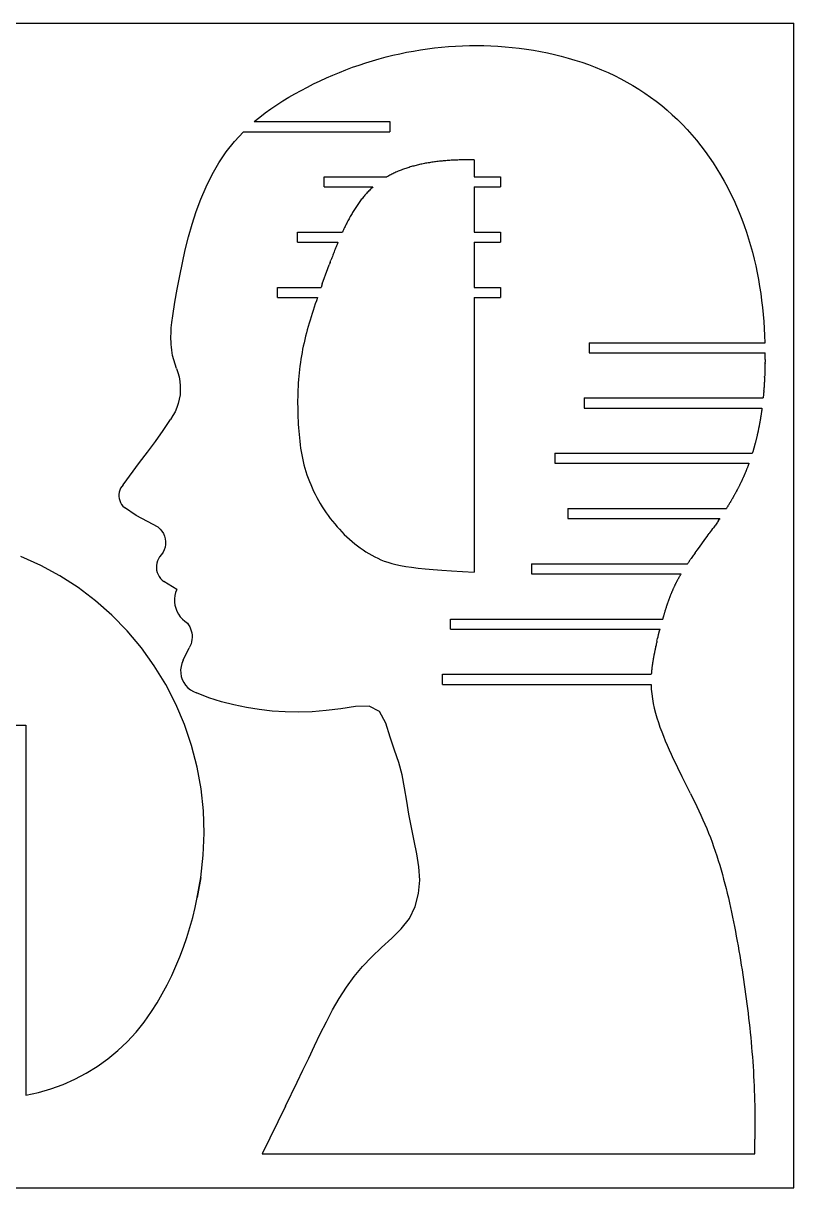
# Model space of a CAD drawing. Extents: x -1557 to 1557, y -795 to 795.
# Drawn here: x 1250.8 to 1557.2, y 331.3 to 794.8 of the extents above; entities that cross this region are included whole.
import ezdxf

# ---------------------------------------------------------------- set-up
doc = ezdxf.new("R2010")
doc.units = 0
doc.header["$MEASUREMENT"] = 0
doc.layers.get('0').update_dxf_attribs({"linetype": 'CONTINUOUS'})

msp = doc.modelspace()

# ---------------------------------------------------------------- linework, layer by layer
for p, q in [((947.23, 794.77), (1557.23, 794.77)), ((1557.23, 331.27), (1557.23, 794.77)), ((1403.26, 783.21), (1406, 783.72)), ((1406, 783.72), (1408.76, 784.18)), ((1408.76, 784.18), (1411.53, 784.59)), ((1411.53, 784.59), (1414.3, 784.94)), ((1414.3, 784.94), (1417.09, 785.24)), ((1417.09, 785.24), (1419.88, 785.48)), ((1419.88, 785.48), (1422.68, 785.67)), ((1422.68, 785.67), (1425.49, 785.81)), ((1425.49, 785.81), (1428.3, 785.89)), ((1428.3, 785.89), (1431.12, 785.91)), ((1431.12, 785.91), (1433.94, 785.88)), ((1433.94, 785.88), (1436.77, 785.79)), ((1436.77, 785.79), (1439.6, 785.65)), ((1439.6, 785.65), (1442.43, 785.44)), ((1442.43, 785.44), (1445.26, 785.18)), ((1445.26, 785.18), (1448.08, 784.86)), ((1448.08, 784.86), (1450.9, 784.48)), ((1450.9, 784.48), (1453.7, 784.04)), ((1453.7, 784.04), (1456.5, 783.55)), ((1456.5, 783.55), (1459.28, 782.99)), ((1384.39, 778.16), (1387.04, 779.04)), ((1387.04, 779.04), (1389.71, 779.86)), ((1389.71, 779.86), (1392.39, 780.63)), ((1392.39, 780.63), (1395.09, 781.35)), ((1395.09, 781.35), (1397.8, 782.02)), ((1397.8, 782.02), (1400.52, 782.64)), ((1400.52, 782.64), (1403.26, 783.21)), ((1459.28, 782.99), (1462.05, 782.37)), ((1462.05, 782.37), (1464.8, 781.69)), ((1464.8, 781.69), (1467.53, 780.94)), ((1467.53, 780.94), (1470.24, 780.14)), ((1470.24, 780.14), (1472.93, 779.27)), ((1472.93, 779.27), (1475.59, 778.34)), ((1371.36, 773.05), (1373.93, 774.17)), ((1373.93, 774.17), (1376.52, 775.24)), ((1376.52, 775.24), (1379.13, 776.26)), ((1379.13, 776.26), (1381.75, 777.24)), ((1381.75, 777.24), (1384.39, 778.16)), ((1475.59, 778.34), (1478.22, 777.34)), ((1478.22, 777.34), (1480.82, 776.28)), ((1480.82, 776.28), (1483.39, 775.16)), ((1483.39, 775.16), (1485.92, 773.97)), ((1363.77, 769.39), (1366.28, 770.66)), ((1366.28, 770.66), (1368.81, 771.88)), ((1368.81, 771.88), (1371.36, 773.05)), ((1485.92, 773.97), (1488.42, 772.71)), ((1488.42, 772.71), (1490.88, 771.39)), ((1490.88, 771.39), (1493.3, 770)), ((1493.3, 770), (1495.68, 768.54)), ((1353.97, 763.84), (1356.37, 765.31)), ((1356.37, 765.31), (1358.81, 766.72)), ((1358.81, 766.72), (1361.28, 768.08)), ((1361.28, 768.08), (1363.77, 769.39)), ((1495.68, 768.54), (1498.01, 767.01)), ((1498.01, 767.01), (1500.3, 765.42)), ((1500.3, 765.42), (1502.54, 763.76)), ((1347.03, 759.09), (1349.3, 760.73)), ((1349.3, 760.73), (1351.61, 762.32)), ((1351.61, 762.32), (1353.97, 763.84)), ((1502.54, 763.76), (1504.72, 762.03)), ((1504.72, 762.03), (1506.85, 760.23)), ((1506.85, 760.23), (1508.94, 758.37)), ((1342.68, 755.62), (1344.83, 757.39)), ((1342.68, 755.62), (1396.59, 755.62)), ((1344.83, 757.39), (1347.03, 759.09)), ((1396.59, 755.62), (1396.59, 751.62)), ((1508.94, 758.37), (1510.96, 756.45)), ((1510.96, 756.45), (1512.94, 754.47)), ((1334.76, 747.74), (1338.35, 751.62)), ((1338.35, 751.62), (1396.59, 751.62)), ((1512.94, 754.47), (1514.86, 752.43)), ((1514.86, 752.43), (1516.72, 750.34)), ((1331.49, 743.58), (1334.76, 747.74)), ((1516.72, 750.34), (1518.53, 748.2)), ((1518.53, 748.2), (1520.28, 746.01)), ((1328.55, 739.16), (1331.49, 743.58)), ((1520.28, 746.01), (1521.98, 743.77)), ((1521.98, 743.77), (1523.61, 741.49)), ((1325.91, 734.53), (1328.55, 739.16)), ((1402.89, 737), (1402.45, 736.85)), ((1403.33, 737.15), (1402.89, 737)), ((1403.78, 737.29), (1403.33, 737.15)), ((1404.24, 737.43), (1403.78, 737.29)), ((1404.69, 737.57), (1404.24, 737.43)), ((1405.15, 737.71), (1404.69, 737.57)), ((1405.61, 737.83), (1405.15, 737.71)), ((1406.07, 737.96), (1405.61, 737.83)), ((1406.53, 738.08), (1406.07, 737.96)), ((1407, 738.2), (1406.53, 738.08)), ((1407.47, 738.32), (1407, 738.2)), ((1407.94, 738.43), (1407.47, 738.32)), ((1408.42, 738.54), (1407.94, 738.43)), ((1408.89, 738.64), (1408.42, 738.54)), ((1409.37, 738.74), (1408.89, 738.64)), ((1409.86, 738.84), (1409.37, 738.74)), ((1410.34, 738.94), (1409.86, 738.84)), ((1410.83, 739.03), (1410.34, 738.94)), ((1411.31, 739.12), (1410.83, 739.03)), ((1411.81, 739.2), (1411.31, 739.12)), ((1412.3, 739.28), (1411.81, 739.2)), ((1412.79, 739.36), (1412.3, 739.28)), ((1413.29, 739.44), (1412.79, 739.36)), ((1413.79, 739.51), (1413.29, 739.44)), ((1414.29, 739.58), (1413.79, 739.51)), ((1414.8, 739.64), (1414.29, 739.58)), ((1415.3, 739.71), (1414.8, 739.64)), ((1415.81, 739.77), (1415.3, 739.71)), ((1416.32, 739.83), (1415.81, 739.77)), ((1416.83, 739.88), (1416.32, 739.83)), ((1417.34, 739.93), (1416.83, 739.88)), ((1417.86, 739.98), (1417.34, 739.93)), ((1418.37, 740.03), (1417.86, 739.98)), ((1418.89, 740.07), (1418.37, 740.03)), ((1419.41, 740.11), (1418.89, 740.07)), ((1419.93, 740.15), (1419.41, 740.11)), ((1420.46, 740.18), (1419.93, 740.15)), ((1420.98, 740.22), (1420.46, 740.18)), ((1421.51, 740.25), (1420.98, 740.22)), ((1422.04, 740.28), (1421.51, 740.25)), ((1422.57, 740.3), (1422.04, 740.28)), ((1423.1, 740.32), (1422.57, 740.3)), ((1423.63, 740.34), (1423.1, 740.32)), ((1424.16, 740.36), (1423.63, 740.34)), ((1424.7, 740.38), (1424.16, 740.36)), ((1425.24, 740.39), (1424.7, 740.38)), ((1425.77, 740.4), (1425.24, 740.39)), ((1426.31, 740.41), (1425.77, 740.4)), ((1426.85, 740.42), (1426.31, 740.41)), ((1427.4, 740.42), (1426.85, 740.42)), ((1427.94, 740.43), (1427.4, 740.42)), ((1428.48, 740.43), (1427.94, 740.43)), ((1429.03, 740.43), (1428.48, 740.43)), ((1429.57, 740.42), (1429.03, 740.43)), ((1430.12, 740.42), (1429.57, 740.42)), ((1430.12, 740.42), (1430.12, 733.62)), ((1523.61, 741.49), (1525.19, 739.17)), ((1525.19, 739.17), (1526.7, 736.81)), ((1323.55, 729.73), (1325.91, 734.53)), ((1370.45, 733.62), (1395.37, 733.62)), ((1370.45, 729.62), (1370.45, 733.62)), ((1395.76, 733.84), (1395.37, 733.62)), ((1396.16, 734.06), (1395.76, 733.84)), ((1396.55, 734.28), (1396.16, 734.06)), ((1396.95, 734.49), (1396.55, 734.28)), ((1397.36, 734.69), (1396.95, 734.49)), ((1397.76, 734.9), (1397.36, 734.69)), ((1398.17, 735.1), (1397.76, 734.9)), ((1398.59, 735.29), (1398.17, 735.1)), ((1399, 735.48), (1398.59, 735.29)), ((1399.42, 735.66), (1399, 735.48)), ((1399.85, 735.85), (1399.42, 735.66)), ((1400.27, 736.02), (1399.85, 735.85)), ((1400.7, 736.2), (1400.27, 736.02)), ((1401.13, 736.36), (1400.7, 736.2)), ((1401.57, 736.53), (1401.13, 736.36)), ((1402.01, 736.69), (1401.57, 736.53)), ((1402.45, 736.85), (1402.01, 736.69)), ((1430.12, 733.62), (1440.62, 733.62)), ((1440.62, 733.62), (1440.62, 729.62)), ((1526.7, 736.81), (1528.16, 734.42)), ((1528.16, 734.42), (1529.56, 731.99)), ((1321.46, 724.81), (1323.55, 729.73)), ((1370.45, 729.62), (1389.88, 729.62)), ((1387.93, 727.72), (1387.62, 727.38)), ((1388.25, 728.04), (1387.93, 727.72)), ((1388.57, 728.37), (1388.25, 728.04)), ((1388.89, 728.69), (1388.57, 728.37)), ((1389.21, 729), (1388.89, 728.69)), ((1389.54, 729.31), (1389.21, 729)), ((1389.88, 729.62), (1389.54, 729.31)), ((1430.12, 729.62), (1440.62, 729.62)), ((1430.12, 729.62), (1430.12, 711.62)), ((1529.56, 731.99), (1530.89, 729.53)), ((1530.89, 729.53), (1532.16, 727.04)), ((1319.61, 719.82), (1321.46, 724.81)), ((1384.13, 723.06), (1383.86, 722.68)), ((1384.4, 723.45), (1384.13, 723.06)), ((1384.68, 723.82), (1384.4, 723.45)), ((1384.96, 724.2), (1384.68, 723.82)), ((1385.24, 724.57), (1384.96, 724.2)), ((1385.53, 724.93), (1385.24, 724.57)), ((1385.82, 725.3), (1385.53, 724.93)), ((1386.11, 725.65), (1385.82, 725.3)), ((1386.4, 726.01), (1386.11, 725.65)), ((1386.7, 726.36), (1386.4, 726.01)), ((1387.01, 726.7), (1386.7, 726.36)), ((1387.31, 727.05), (1387.01, 726.7)), ((1387.62, 727.38), (1387.31, 727.05)), ((1532.16, 727.04), (1533.37, 724.53)), ((1533.37, 724.53), (1534.51, 721.99)), ((1317.97, 714.79), (1319.61, 719.82)), ((1381.3, 718.64), (1381.06, 718.22)), ((1381.55, 719.06), (1381.3, 718.64)), ((1381.79, 719.48), (1381.55, 719.06)), ((1382.04, 719.89), (1381.79, 719.48)), ((1382.29, 720.3), (1382.04, 719.89)), ((1382.55, 720.7), (1382.29, 720.3)), ((1382.8, 721.1), (1382.55, 720.7)), ((1383.06, 721.5), (1382.8, 721.1)), ((1383.33, 721.9), (1383.06, 721.5)), ((1383.59, 722.29), (1383.33, 721.9)), ((1383.86, 722.68), (1383.59, 722.29)), ((1534.51, 721.99), (1535.59, 719.43)), ((1535.59, 719.43), (1536.61, 716.84)), ((1316.53, 709.72), (1317.97, 714.79)), ((1378.77, 713.87), (1378.56, 713.43)), ((1378.99, 714.32), (1378.77, 713.87)), ((1379.21, 714.76), (1378.99, 714.32)), ((1379.44, 715.2), (1379.21, 714.76)), ((1379.66, 715.64), (1379.44, 715.2)), ((1379.89, 716.08), (1379.66, 715.64)), ((1380.12, 716.51), (1379.89, 716.08)), ((1380.35, 716.94), (1380.12, 716.51)), ((1380.59, 717.37), (1380.35, 716.94)), ((1380.82, 717.8), (1380.59, 717.37)), ((1381.06, 718.22), (1380.82, 717.8)), ((1536.61, 716.84), (1537.57, 714.24)), ((1537.57, 714.24), (1538.47, 711.61)), ((1315.24, 704.6), (1316.53, 709.72)), ((1359.83, 711.62), (1377.7, 711.62)), ((1359.83, 707.62), (1359.83, 711.62)), ((1377.91, 712.07), (1377.7, 711.62)), ((1378.13, 712.52), (1377.91, 712.07)), ((1378.34, 712.98), (1378.13, 712.52)), ((1378.56, 713.43), (1378.34, 712.98)), ((1430.12, 711.62), (1440.62, 711.62)), ((1440.62, 711.62), (1440.62, 707.62)), ((1538.47, 711.61), (1539.32, 708.97)), ((1314.09, 699.44), (1315.24, 704.6)), ((1359.83, 707.62), (1375.96, 707.62)), ((1374.82, 704.8), (1374.64, 704.32)), ((1375.01, 705.27), (1374.82, 704.8)), ((1375.2, 705.74), (1375.01, 705.27)), ((1375.39, 706.21), (1375.2, 705.74)), ((1375.58, 706.68), (1375.39, 706.21)), ((1375.77, 707.15), (1375.58, 706.68)), ((1375.96, 707.62), (1375.77, 707.15)), ((1430.12, 707.62), (1440.62, 707.62)), ((1430.12, 707.62), (1430.12, 689.62)), ((1539.32, 708.97), (1540.1, 706.3)), ((1540.1, 706.3), (1540.83, 703.62)), ((1372.83, 699.57), (1373.18, 700.52)), ((1373.36, 701), (1373.18, 700.52)), ((1373.54, 701.47), (1373.36, 701)), ((1373.72, 701.95), (1373.54, 701.47)), ((1373.9, 702.43), (1373.72, 701.95)), ((1374.09, 702.9), (1373.9, 702.43)), ((1374.27, 703.38), (1374.09, 702.9)), ((1374.45, 703.85), (1374.27, 703.38)), ((1374.64, 704.32), (1374.45, 703.85)), ((1540.83, 703.62), (1541.51, 700.92)), ((1541.51, 700.92), (1542.13, 698.21)), ((1313.03, 694.24), (1314.09, 699.44)), ((1369.72, 691.02), (1371.95, 697.18)), ((1371.95, 697.18), (1372.48, 698.61)), ((1372.83, 699.57), (1372.48, 698.61)), ((1542.13, 698.21), (1542.7, 695.48)), ((1542.7, 695.48), (1543.22, 692.74)), ((1312.05, 688.99), (1313.03, 694.24)), ((1369.72, 691.02), (1369.22, 689.62)), ((1543.22, 692.74), (1543.69, 689.99)), ((1311.11, 683.7), (1312.05, 688.99)), ((1351.95, 689.62), (1369.22, 689.62)), ((1351.95, 685.62), (1351.95, 689.62)), ((1430.12, 689.62), (1440.62, 689.62)), ((1440.62, 689.62), (1440.62, 685.62)), ((1543.69, 689.99), (1544.11, 687.22)), ((1544.11, 687.22), (1544.48, 684.45)), ((1310.21, 678.38), (1311.11, 683.7)), ((1351.95, 685.62), (1367.8, 685.62)), ((1366.48, 681.78), (1366.06, 680.5)), ((1366.91, 683.05), (1366.48, 681.78)), ((1367.35, 684.33), (1366.91, 683.05)), ((1367.8, 685.62), (1367.35, 684.33)), ((1430.12, 685.62), (1440.62, 685.62)), ((1430.12, 685.62), (1430.12, 576.33)), ((1544.48, 684.45), (1544.8, 681.66)), ((1544.8, 681.66), (1545.08, 678.86)), ((1309.88, 675.71), (1310.21, 678.38)), ((1365.25, 677.94), (1364.85, 676.66)), ((1365.65, 679.22), (1365.25, 677.94)), ((1366.06, 680.5), (1365.65, 679.22)), ((1545.08, 678.86), (1545.31, 676.06)), ((1309.54, 671.3), (1309.59, 672.41)), ((1309.59, 672.41), (1309.66, 673.51)), ((1309.66, 673.51), (1309.75, 674.61)), ((1309.75, 674.61), (1309.88, 675.71)), ((1363.74, 672.81), (1363.4, 671.52)), ((1364.1, 674.09), (1363.74, 672.81)), ((1364.47, 675.38), (1364.1, 674.09)), ((1364.85, 676.66), (1364.47, 675.38)), ((1545.31, 676.06), (1545.5, 673.25)), ((1545.5, 673.25), (1545.64, 670.44)), ((1309.52, 670.2), (1309.54, 671.3)), ((1309.53, 669.1), (1309.52, 670.2)), ((1309.56, 667.99), (1309.53, 669.1)), ((1309.62, 666.89), (1309.56, 667.99)), ((1362.45, 667.62), (1362.17, 666.31)), ((1362.75, 668.92), (1362.45, 667.62)), ((1363.07, 670.22), (1362.75, 668.92)), ((1363.4, 671.52), (1363.07, 670.22)), ((1475.82, 667.62), (1545.75, 667.62)), ((1475.82, 667.62), (1475.82, 663.62)), ((1545.64, 670.44), (1545.75, 667.62)), ((1545.75, 667.62), (1545.82, 667.62)), ((1309.71, 665.79), (1309.62, 666.89)), ((1309.82, 664.69), (1309.71, 665.79)), ((1309.95, 663.6), (1309.82, 664.69)), ((1310.12, 662.5), (1309.95, 663.6)), ((1361.65, 663.68), (1361.42, 662.36)), ((1361.9, 665), (1361.65, 663.68)), ((1362.17, 666.31), (1361.9, 665)), ((1475.82, 663.62), (1545.82, 663.62)), ((1545.83, 663.07), (1545.82, 663.62)), ((1545.83, 662.53), (1545.83, 663.07)), ((1311.69, 657.37), (1310.12, 662.5)), ((1360.83, 658.35), (1360.67, 657)), ((1361.01, 659.69), (1360.83, 658.35)), ((1361.21, 661.03), (1361.01, 659.69)), ((1361.42, 662.36), (1361.21, 661.03)), ((1545.8, 658.38), (1545.79, 658.02)), ((1545.81, 658.74), (1545.8, 658.38)), ((1545.82, 659.46), (1545.81, 659.1)), ((1545.81, 659.1), (1545.81, 658.74)), ((1545.83, 660.55), (1545.82, 660.19)), ((1545.82, 660.19), (1545.82, 659.82)), ((1545.82, 659.46), (1545.82, 659.82)), ((1545.83, 661.99), (1545.83, 662.53)), ((1545.83, 661.45), (1545.83, 661.99)), ((1545.83, 660.91), (1545.83, 661.45)), ((1545.83, 660.91), (1545.83, 660.55)), ((1311.69, 657.37), (1312.29, 655.7)), ((1312.29, 655.7), (1312.75, 653.99)), ((1312.75, 653.99), (1313.06, 652.24)), ((1360.39, 654.3), (1360.28, 652.94)), ((1360.52, 655.65), (1360.39, 654.3)), ((1360.67, 657), (1360.52, 655.65)), ((1545.66, 653.87), (1545.65, 653.51)), ((1545.66, 653.87), (1545.68, 654.23)), ((1545.69, 654.41), (1545.68, 654.23)), ((1545.7, 654.77), (1545.69, 654.41)), ((1545.71, 655.13), (1545.7, 654.77)), ((1545.73, 655.49), (1545.71, 655.13)), ((1545.74, 655.85), (1545.73, 655.49)), ((1545.75, 656.22), (1545.74, 655.85)), ((1545.76, 656.58), (1545.75, 656.22)), ((1545.77, 656.94), (1545.76, 656.58)), ((1545.78, 657.3), (1545.77, 656.94)), ((1545.79, 657.66), (1545.78, 657.3)), ((1545.79, 658.02), (1545.79, 657.66)), ((1313.06, 652.24), (1313.23, 650.48)), ((1313.23, 650.48), (1313.25, 648.71)), ((1360.1, 650.21), (1360.03, 648.85)), ((1360.18, 651.58), (1360.1, 650.21)), ((1360.28, 652.94), (1360.18, 651.58)), ((1545.39, 649.2), (1545.36, 648.84)), ((1545.41, 649.56), (1545.39, 649.2)), ((1545.44, 649.91), (1545.41, 649.56)), ((1545.46, 650.27), (1545.44, 649.91)), ((1545.49, 650.63), (1545.46, 650.27)), ((1545.51, 650.99), (1545.49, 650.63)), ((1545.53, 651.35), (1545.51, 650.99)), ((1545.55, 651.71), (1545.53, 651.35)), ((1545.57, 652.07), (1545.55, 651.71)), ((1545.59, 652.43), (1545.57, 652.07)), ((1545.61, 652.79), (1545.59, 652.43)), ((1545.63, 653.15), (1545.61, 652.79)), ((1545.65, 653.51), (1545.63, 653.15)), ((1312.84, 645.19), (1312.41, 643.47)), ((1313.12, 646.94), (1312.84, 645.19)), ((1313.25, 648.71), (1313.12, 646.94)), ((1359.94, 646.11), (1359.92, 644.74)), ((1359.92, 644.74), (1359.92, 643.37)), ((1359.98, 647.48), (1359.94, 646.11)), ((1360.03, 648.85), (1359.98, 647.48)), ((1473.89, 645.62), (1545.08, 645.62)), ((1473.89, 645.62), (1473.89, 641.62)), ((1545.1, 645.79), (1545.08, 645.62)), ((1545.13, 646.15), (1545.1, 645.79)), ((1545.16, 646.51), (1545.13, 646.15)), ((1545.2, 646.87), (1545.16, 646.51)), ((1545.23, 647.22), (1545.2, 646.87)), ((1545.26, 647.58), (1545.23, 647.22)), ((1545.29, 647.94), (1545.26, 647.58)), ((1545.32, 648.3), (1545.29, 647.94)), ((1545.32, 648.3), (1545.35, 648.66)), ((1545.36, 648.84), (1545.35, 648.66)), ((1311.14, 640.16), (1310.3, 638.6)), ((1311.84, 641.79), (1311.14, 640.16)), ((1312.41, 643.47), (1311.84, 641.79)), ((1359.92, 643.37), (1359.93, 642)), ((1359.93, 642), (1359.95, 640.63)), ((1359.95, 640.63), (1359.98, 639.26)), ((1473.89, 641.62), (1544.62, 641.62)), ((1544.37, 639.78), (1544.34, 639.59)), ((1544.39, 639.96), (1544.37, 639.78)), ((1544.42, 640.14), (1544.39, 639.96)), ((1544.45, 640.33), (1544.42, 640.14)), ((1544.47, 640.51), (1544.45, 640.33)), ((1544.5, 640.69), (1544.47, 640.51)), ((1544.52, 640.88), (1544.5, 640.69)), ((1544.55, 641.06), (1544.52, 640.88)), ((1544.57, 641.25), (1544.55, 641.06)), ((1544.6, 641.43), (1544.57, 641.25)), ((1544.62, 641.62), (1544.6, 641.43)), ((1306.47, 632.66), (1309.33, 637.12)), ((1310.3, 638.6), (1309.33, 637.12)), ((1359.98, 639.26), (1360.03, 637.9)), ((1360.03, 637.9), (1360.1, 636.53)), ((1360.1, 636.53), (1360.18, 635.16)), ((1360.18, 635.16), (1360.27, 633.8)), ((1543.58, 635.03), (1543.55, 634.85)), ((1543.62, 635.21), (1543.58, 635.03)), ((1543.65, 635.39), (1543.62, 635.21)), ((1543.68, 635.57), (1543.65, 635.39)), ((1543.72, 635.75), (1543.68, 635.57)), ((1543.75, 635.94), (1543.72, 635.75)), ((1543.78, 636.12), (1543.75, 635.94)), ((1543.81, 636.3), (1543.78, 636.12)), ((1543.84, 636.48), (1543.81, 636.3)), ((1543.88, 636.67), (1543.84, 636.48)), ((1543.91, 636.85), (1543.88, 636.67)), ((1543.94, 637.03), (1543.91, 636.85)), ((1543.97, 637.21), (1543.94, 637.03)), ((1544, 637.39), (1543.97, 637.21)), ((1544.03, 637.58), (1544, 637.39)), ((1544.06, 637.76), (1544.03, 637.58)), ((1544.09, 637.94), (1544.06, 637.76)), ((1544.12, 638.13), (1544.09, 637.94)), ((1544.15, 638.31), (1544.12, 638.13)), ((1544.17, 638.49), (1544.15, 638.31)), ((1544.2, 638.68), (1544.17, 638.49)), ((1544.23, 638.86), (1544.2, 638.68)), ((1544.26, 639.04), (1544.23, 638.86)), ((1544.29, 639.23), (1544.26, 639.04)), ((1544.31, 639.41), (1544.29, 639.23)), ((1544.34, 639.59), (1544.31, 639.41)), ((1303.34, 628.32), (1306.47, 632.66)), ((1360.27, 633.8), (1360.37, 632.44)), ((1360.37, 632.44), (1360.49, 631.08)), ((1360.49, 631.08), (1360.62, 629.73)), ((1542.64, 630.52), (1542.6, 630.34)), ((1542.68, 630.7), (1542.64, 630.52)), ((1542.72, 630.88), (1542.68, 630.7)), ((1542.76, 631.06), (1542.72, 630.88)), ((1542.8, 631.24), (1542.76, 631.06)), ((1542.84, 631.41), (1542.8, 631.24)), ((1542.88, 631.59), (1542.84, 631.41)), ((1542.92, 631.77), (1542.88, 631.59)), ((1542.96, 631.95), (1542.92, 631.77)), ((1543, 632.13), (1542.96, 631.95)), ((1543.04, 632.31), (1543, 632.13)), ((1543.08, 632.49), (1543.04, 632.31)), ((1543.12, 632.68), (1543.08, 632.49)), ((1543.15, 632.86), (1543.12, 632.68)), ((1543.19, 633.04), (1543.15, 632.86)), ((1543.23, 633.22), (1543.19, 633.04)), ((1543.26, 633.4), (1543.23, 633.22)), ((1543.3, 633.58), (1543.26, 633.4)), ((1543.34, 633.76), (1543.3, 633.58)), ((1543.37, 633.94), (1543.34, 633.76)), ((1543.41, 634.12), (1543.37, 633.94)), ((1543.44, 634.3), (1543.41, 634.12)), ((1543.48, 634.48), (1543.44, 634.3)), ((1543.51, 634.66), (1543.48, 634.48)), ((1543.55, 634.85), (1543.51, 634.66)), ((1300.14, 624.09), (1303.34, 628.32)), ((1360.62, 629.73), (1360.76, 628.38)), ((1360.76, 628.38), (1360.92, 627.03)), ((1360.92, 627.03), (1361.11, 625.69)), ((1541.46, 625.9), (1541.41, 625.72)), ((1541.51, 626.07), (1541.46, 625.9)), ((1541.55, 626.25), (1541.51, 626.07)), ((1541.6, 626.43), (1541.55, 626.25)), ((1541.65, 626.6), (1541.6, 626.43)), ((1541.7, 626.78), (1541.65, 626.6)), ((1541.75, 626.96), (1541.7, 626.78)), ((1541.8, 627.13), (1541.75, 626.96)), ((1541.84, 627.31), (1541.8, 627.13)), ((1541.89, 627.49), (1541.84, 627.31)), ((1541.94, 627.66), (1541.89, 627.49)), ((1541.98, 627.84), (1541.94, 627.66)), ((1542.03, 628.02), (1541.98, 627.84)), ((1542.08, 628.2), (1542.03, 628.02)), ((1542.12, 628.38), (1542.08, 628.2)), ((1542.17, 628.55), (1542.12, 628.38)), ((1542.21, 628.73), (1542.17, 628.55)), ((1542.26, 628.91), (1542.21, 628.73)), ((1542.3, 629.09), (1542.26, 628.91)), ((1542.34, 629.27), (1542.3, 629.09)), ((1542.39, 629.44), (1542.34, 629.27)), ((1542.43, 629.62), (1542.39, 629.44)), ((1542.47, 629.8), (1542.43, 629.62)), ((1542.52, 629.98), (1542.47, 629.8)), ((1542.56, 630.16), (1542.52, 629.98)), ((1542.6, 630.34), (1542.56, 630.16)), ((1297.07, 619.99), (1300.14, 624.09)), ((1361.11, 625.69), (1361.32, 624.35)), ((1361.32, 624.35), (1361.55, 623.01)), ((1361.55, 623.01), (1361.81, 621.67)), ((1361.81, 621.67), (1362.1, 620.34)), ((1462.19, 623.62), (1540.78, 623.62)), ((1462.19, 623.62), (1462.19, 619.62)), ((1540.83, 623.79), (1540.78, 623.62)), ((1540.89, 623.96), (1540.83, 623.79)), ((1540.94, 624.14), (1540.89, 623.96)), ((1540.99, 624.31), (1540.94, 624.14)), ((1541.05, 624.49), (1540.99, 624.31)), ((1541.1, 624.67), (1541.05, 624.49)), ((1541.15, 624.84), (1541.1, 624.67)), ((1541.2, 625.02), (1541.15, 624.84)), ((1541.25, 625.19), (1541.2, 625.02)), ((1541.3, 625.37), (1541.25, 625.19)), ((1541.36, 625.54), (1541.3, 625.37)), ((1541.41, 625.72), (1541.36, 625.54)), ((1290.45, 611.07), (1297.07, 619.99)), ((1362.1, 620.34), (1362.43, 619.01)), ((1362.43, 619.01), (1362.79, 617.68)), ((1362.79, 617.68), (1363.19, 616.36)), ((1462.19, 619.62), (1539.44, 619.62)), ((1538.28, 616.61), (1538.21, 616.43)), ((1538.36, 616.8), (1538.28, 616.61)), ((1538.43, 616.99), (1538.36, 616.8)), ((1538.51, 617.17), (1538.43, 616.99)), ((1538.58, 617.36), (1538.51, 617.17)), ((1538.65, 617.55), (1538.58, 617.36)), ((1538.73, 617.73), (1538.65, 617.55)), ((1538.8, 617.92), (1538.73, 617.73)), ((1538.87, 618.11), (1538.8, 617.92)), ((1538.94, 618.3), (1538.87, 618.11)), ((1539.02, 618.48), (1538.94, 618.3)), ((1539.09, 618.67), (1539.02, 618.48)), ((1539.16, 618.86), (1539.09, 618.67)), ((1539.23, 619.05), (1539.16, 618.86)), ((1539.3, 619.24), (1539.23, 619.05)), ((1539.37, 619.43), (1539.3, 619.24)), ((1539.44, 619.62), (1539.37, 619.43)), ((1363.19, 616.36), (1363.62, 615.04)), ((1363.62, 615.04), (1364.08, 613.73)), ((1364.08, 613.73), (1364.58, 612.42)), ((1364.58, 612.42), (1365.1, 611.12)), ((1536.16, 611.84), (1536.07, 611.66)), ((1536.25, 612.02), (1536.16, 611.84)), ((1536.33, 612.2), (1536.25, 612.02)), ((1536.42, 612.38), (1536.33, 612.2)), ((1536.51, 612.57), (1536.42, 612.38)), ((1536.59, 612.75), (1536.51, 612.57)), ((1536.68, 612.93), (1536.59, 612.75)), ((1536.76, 613.11), (1536.68, 612.93)), ((1536.84, 613.3), (1536.76, 613.11)), ((1536.93, 613.48), (1536.84, 613.3)), ((1537.01, 613.66), (1536.93, 613.48)), ((1537.09, 613.84), (1537.01, 613.66)), ((1537.18, 614.03), (1537.09, 613.84)), ((1537.26, 614.21), (1537.18, 614.03)), ((1537.34, 614.39), (1537.26, 614.21)), ((1537.42, 614.58), (1537.34, 614.39)), ((1537.5, 614.76), (1537.42, 614.58)), ((1537.58, 614.95), (1537.5, 614.76)), ((1537.66, 615.13), (1537.58, 614.95)), ((1537.74, 615.32), (1537.66, 615.13)), ((1537.82, 615.5), (1537.74, 615.32)), ((1537.9, 615.69), (1537.82, 615.5)), ((1537.98, 615.87), (1537.9, 615.69)), ((1538.05, 616.06), (1537.98, 615.87)), ((1538.13, 616.24), (1538.05, 616.06)), ((1538.21, 616.43), (1538.13, 616.24)), ((1288.96, 608.09), (1288.84, 607.26)), ((1288.84, 607.26), (1288.84, 606.42)), ((1289.18, 608.9), (1288.96, 608.09)), ((1289.51, 609.68), (1289.18, 608.9)), ((1289.93, 610.4), (1289.51, 609.68)), ((1290.45, 611.07), (1289.93, 610.4)), ((1365.1, 611.12), (1365.67, 609.83)), ((1365.67, 609.83), (1366.26, 608.55)), ((1366.26, 608.55), (1366.88, 607.29)), ((1366.88, 607.29), (1367.53, 606.03)), ((1533.75, 607.19), (1533.65, 607.01)), ((1533.85, 607.37), (1533.75, 607.19)), ((1533.94, 607.54), (1533.85, 607.37)), ((1534.04, 607.72), (1533.94, 607.54)), ((1534.14, 607.9), (1534.04, 607.72)), ((1534.23, 608.08), (1534.14, 607.9)), ((1534.33, 608.25), (1534.23, 608.08)), ((1534.42, 608.43), (1534.33, 608.25)), ((1534.52, 608.61), (1534.42, 608.43)), ((1534.61, 608.79), (1534.52, 608.61)), ((1534.71, 608.97), (1534.61, 608.79)), ((1534.8, 609.14), (1534.71, 608.97)), ((1534.89, 609.32), (1534.8, 609.14)), ((1534.99, 609.5), (1534.89, 609.32)), ((1535.08, 609.68), (1534.99, 609.5)), ((1535.17, 609.86), (1535.08, 609.68)), ((1535.26, 610.04), (1535.17, 609.86)), ((1535.35, 610.22), (1535.26, 610.04)), ((1535.45, 610.4), (1535.35, 610.22)), ((1535.54, 610.58), (1535.45, 610.4)), ((1535.63, 610.76), (1535.54, 610.58)), ((1535.72, 610.94), (1535.63, 610.76)), ((1535.81, 611.12), (1535.72, 610.94)), ((1535.89, 611.3), (1535.81, 611.12)), ((1535.98, 611.48), (1535.89, 611.3)), ((1536.07, 611.66), (1535.98, 611.48)), ((1288.84, 606.42), (1288.95, 605.58)), ((1288.95, 605.58), (1289.16, 604.77)), ((1289.16, 604.77), (1289.48, 603.99)), ((1289.48, 603.99), (1289.9, 603.26)), ((1289.9, 603.26), (1290.41, 602.6)), ((1290.41, 602.6), (1291.01, 602)), ((1367.53, 606.03), (1368.22, 604.79)), ((1368.22, 604.79), (1368.93, 603.56)), ((1368.93, 603.56), (1369.67, 602.35)), ((1531.09, 602.65), (1530.99, 602.48)), ((1531.2, 602.82), (1531.09, 602.65)), ((1531.31, 603), (1531.2, 602.82)), ((1531.41, 603.17), (1531.31, 603)), ((1531.52, 603.34), (1531.41, 603.17)), ((1531.62, 603.51), (1531.52, 603.34)), ((1531.73, 603.69), (1531.62, 603.51)), ((1531.83, 603.86), (1531.73, 603.69)), ((1531.93, 604.04), (1531.83, 603.86)), ((1532.04, 604.21), (1531.93, 604.04)), ((1532.14, 604.38), (1532.04, 604.21)), ((1532.24, 604.56), (1532.14, 604.38)), ((1532.35, 604.73), (1532.24, 604.56)), ((1532.45, 604.91), (1532.35, 604.73)), ((1532.55, 605.08), (1532.45, 604.91)), ((1532.65, 605.26), (1532.55, 605.08)), ((1532.75, 605.43), (1532.65, 605.26)), ((1532.86, 605.61), (1532.75, 605.43)), ((1532.96, 605.78), (1532.86, 605.61)), ((1533.06, 605.96), (1532.96, 605.78)), ((1533.16, 606.13), (1533.06, 605.96)), ((1533.26, 606.31), (1533.16, 606.13)), ((1533.35, 606.49), (1533.26, 606.31)), ((1533.45, 606.66), (1533.35, 606.49)), ((1533.55, 606.84), (1533.45, 606.66)), ((1533.65, 607.01), (1533.55, 606.84)), ((1295.67, 598.84), (1291.01, 602)), ((1300.2, 596.45), (1295.67, 598.84)), ((1369.67, 602.35), (1370.43, 601.15)), ((1370.43, 601.15), (1371.23, 599.97)), ((1371.23, 599.97), (1372.05, 598.81)), ((1372.05, 598.81), (1372.89, 597.68)), ((1467.41, 601.62), (1530.45, 601.62)), ((1467.41, 601.62), (1467.41, 597.62)), ((1530.56, 601.79), (1530.45, 601.62)), ((1530.67, 601.96), (1530.56, 601.79)), ((1530.77, 602.13), (1530.67, 601.96)), ((1530.88, 602.3), (1530.77, 602.13)), ((1530.99, 602.48), (1530.88, 602.3)), ((1304.41, 594.2), (1300.2, 596.45)), ((1304.41, 594.2), (1305.24, 593.45)), ((1305.24, 593.45), (1305.95, 592.6)), ((1372.89, 597.68), (1373.76, 596.56)), ((1373.76, 596.56), (1374.66, 595.46)), ((1374.66, 595.46), (1375.58, 594.39)), ((1375.58, 594.39), (1376.52, 593.34)), ((1376.52, 593.34), (1377.48, 592.31)), ((1467.41, 597.62), (1527.85, 597.62)), ((1524.69, 593.07), (1525.08, 593.61)), ((1525.34, 593.97), (1525.08, 593.61)), ((1525.59, 594.33), (1525.34, 593.97)), ((1525.85, 594.7), (1525.59, 594.33)), ((1526.1, 595.06), (1525.85, 594.7)), ((1526.35, 595.42), (1526.1, 595.06)), ((1526.6, 595.79), (1526.35, 595.42)), ((1526.86, 596.15), (1526.6, 595.79)), ((1527.11, 596.52), (1526.86, 596.15)), ((1527.35, 596.88), (1527.11, 596.52)), ((1527.35, 596.88), (1527.6, 597.25)), ((1527.85, 597.62), (1527.6, 597.25)), ((1305.95, 592.6), (1306.53, 591.65)), ((1306.53, 591.65), (1306.97, 590.63)), ((1306.97, 590.63), (1307.27, 589.56)), ((1307.27, 589.56), (1307.4, 588.45)), ((1377.48, 592.31), (1378.47, 591.32)), ((1378.47, 591.32), (1379.48, 590.35)), ((1379.48, 590.35), (1380.51, 589.41)), ((1380.51, 589.41), (1381.56, 588.49)), ((1519.32, 585.73), (1522.35, 589.83)), ((1522.35, 589.83), (1522.88, 590.55)), ((1522.88, 590.55), (1523.27, 591.09)), ((1523.27, 591.09), (1523.66, 591.63)), ((1523.92, 591.99), (1523.66, 591.63)), ((1523.92, 591.99), (1524.31, 592.53)), ((1524.31, 592.53), (1524.69, 593.07)), ((1306.37, 584.19), (1305.75, 583.27)), ((1306.85, 585.19), (1306.37, 584.19)), ((1307.19, 586.25), (1306.85, 585.19)), ((1307.38, 587.34), (1307.19, 586.25)), ((1307.4, 588.45), (1307.38, 587.34)), ((1381.56, 588.49), (1382.62, 587.61)), ((1382.62, 587.61), (1383.71, 586.76)), ((1383.71, 586.76), (1384.82, 585.95)), ((1384.82, 585.95), (1385.94, 585.16)), ((1385.94, 585.16), (1387.08, 584.42)), ((1387.08, 584.42), (1388.24, 583.71)), ((1518.02, 583.94), (1518.41, 584.48)), ((1518.41, 584.48), (1518.8, 585.02)), ((1518.8, 585.02), (1519.32, 585.73)), ((1257.72, 579), (1249.83, 582.54)), ((1303.89, 579.9), (1303.75, 578.98)), ((1304.15, 580.79), (1303.89, 579.9)), ((1304.52, 581.65), (1304.15, 580.79)), ((1305, 582.44), (1304.52, 581.65)), ((1305.75, 583.27), (1305, 582.44)), ((1388.24, 583.71), (1389.41, 583.03)), ((1389.41, 583.03), (1390.6, 582.39)), ((1390.6, 582.39), (1391.81, 581.8)), ((1391.81, 581.8), (1393.06, 581.24)), ((1393.06, 581.24), (1394.37, 580.71)), ((1394.37, 580.71), (1395.79, 580.22)), ((1395.79, 580.22), (1397.33, 579.77)), ((1397.33, 579.77), (1399.01, 579.34)), ((1452.98, 579.62), (1514.98, 579.62)), ((1452.98, 579.62), (1452.98, 575.62)), ((1515.1, 579.8), (1514.98, 579.62)), ((1515.22, 579.98), (1515.1, 579.8)), ((1515.35, 580.16), (1515.22, 579.98)), ((1515.47, 580.34), (1515.35, 580.16)), ((1515.59, 580.52), (1515.47, 580.34)), ((1515.72, 580.7), (1515.59, 580.52)), ((1515.84, 580.89), (1515.72, 580.7)), ((1515.97, 581.07), (1515.84, 580.89)), ((1516.09, 581.25), (1515.97, 581.07)), ((1516.22, 581.43), (1516.09, 581.25)), ((1516.35, 581.61), (1516.22, 581.43)), ((1516.47, 581.79), (1516.35, 581.61)), ((1516.73, 582.15), (1516.47, 581.79)), ((1516.98, 582.51), (1516.73, 582.15)), ((1517.24, 582.87), (1516.98, 582.51)), ((1517.5, 583.23), (1517.24, 582.87)), ((1517.76, 583.59), (1517.5, 583.23)), ((1518.02, 583.94), (1517.76, 583.59)), ((1265.33, 574.87), (1257.72, 579)), ((1272.62, 570.16), (1265.33, 574.87)), ((1303.75, 578.98), (1303.73, 578.05)), ((1303.73, 578.05), (1303.83, 577.12)), ((1303.83, 577.12), (1304.05, 576.22)), ((1304.05, 576.22), (1304.38, 575.35)), ((1304.38, 575.35), (1304.83, 574.53)), ((1399.01, 579.34), (1400.88, 578.94)), ((1400.88, 578.94), (1402.95, 578.57)), ((1402.95, 578.57), (1405.25, 578.22)), ((1405.25, 578.22), (1407.81, 577.9)), ((1407.81, 577.9), (1410.66, 577.59)), ((1410.66, 577.59), (1413.82, 577.31)), ((1413.82, 577.31), (1417.31, 577.04)), ((1417.31, 577.04), (1421.18, 576.79)), ((1421.18, 576.79), (1425.44, 576.56)), ((1425.44, 576.56), (1430.12, 576.33)), ((1452.98, 575.62), (1512.43, 575.62)), ((1511.93, 574.78), (1511.84, 574.61)), ((1512.03, 574.95), (1511.93, 574.78)), ((1512.13, 575.11), (1512.03, 574.95)), ((1512.23, 575.28), (1512.13, 575.11)), ((1512.33, 575.45), (1512.23, 575.28)), ((1512.43, 575.62), (1512.33, 575.45)), ((1279.55, 564.9), (1272.62, 570.16)), ((1304.83, 574.53), (1305.38, 573.78)), ((1305.38, 573.78), (1306.01, 573.11)), ((1306.01, 573.11), (1306.74, 572.52)), ((1311.81, 569.39), (1306.74, 572.52)), ((1509.51, 570.14), (1509.43, 569.96)), ((1509.59, 570.31), (1509.51, 570.14)), ((1509.68, 570.49), (1509.59, 570.31)), ((1509.76, 570.66), (1509.68, 570.49)), ((1509.84, 570.84), (1509.76, 570.66)), ((1509.93, 571.01), (1509.84, 570.84)), ((1510.01, 571.19), (1509.93, 571.01)), ((1510.1, 571.36), (1510.01, 571.19)), ((1510.18, 571.53), (1510.1, 571.36)), ((1510.27, 571.71), (1510.18, 571.53)), ((1510.36, 571.88), (1510.27, 571.71)), ((1510.45, 572.05), (1510.36, 571.88)), ((1510.53, 572.23), (1510.45, 572.05)), ((1510.62, 572.4), (1510.53, 572.23)), ((1510.71, 572.57), (1510.62, 572.4)), ((1510.8, 572.74), (1510.71, 572.57)), ((1510.9, 572.91), (1510.8, 572.74)), ((1510.99, 573.08), (1510.9, 572.91)), ((1511.08, 573.25), (1510.99, 573.08)), ((1511.17, 573.42), (1511.08, 573.25)), ((1511.27, 573.59), (1511.17, 573.42)), ((1511.36, 573.76), (1511.27, 573.59)), ((1511.45, 573.93), (1511.36, 573.76)), ((1511.55, 574.1), (1511.45, 573.93)), ((1511.64, 574.27), (1511.55, 574.1)), ((1511.74, 574.44), (1511.64, 574.27)), ((1511.84, 574.61), (1511.74, 574.44)), ((1311.08, 566.95), (1310.94, 565.69)), ((1310.94, 565.69), (1310.95, 564.41)), ((1311.37, 568.19), (1311.08, 566.95)), ((1311.81, 569.39), (1311.37, 568.19)), ((1507.66, 565.65), (1507.59, 565.47)), ((1507.72, 565.83), (1507.66, 565.65)), ((1507.79, 566.02), (1507.72, 565.83)), ((1507.86, 566.2), (1507.79, 566.02)), ((1507.93, 566.38), (1507.86, 566.2)), ((1508, 566.56), (1507.93, 566.38)), ((1508.07, 566.74), (1508, 566.56)), ((1508.14, 566.93), (1508.07, 566.74)), ((1508.21, 567.11), (1508.14, 566.93)), ((1508.28, 567.29), (1508.21, 567.11)), ((1508.36, 567.47), (1508.28, 567.29)), ((1508.43, 567.65), (1508.36, 567.47)), ((1508.5, 567.83), (1508.43, 567.65)), ((1508.58, 568.01), (1508.5, 567.83)), ((1508.65, 568.19), (1508.58, 568.01)), ((1508.73, 568.36), (1508.65, 568.19)), ((1508.8, 568.54), (1508.73, 568.36)), ((1508.88, 568.72), (1508.8, 568.54)), ((1508.96, 568.9), (1508.88, 568.72)), ((1509.03, 569.08), (1508.96, 568.9)), ((1509.11, 569.25), (1509.03, 569.08)), ((1509.19, 569.43), (1509.11, 569.25)), ((1509.27, 569.61), (1509.19, 569.43)), ((1509.35, 569.78), (1509.27, 569.61)), ((1509.43, 569.96), (1509.35, 569.78)), ((1286.07, 559.13), (1279.55, 564.9)), ((1310.95, 564.41), (1311.11, 563.15)), ((1311.11, 563.15), (1311.42, 561.91)), ((1311.42, 561.91), (1311.88, 560.72)), ((1506.1, 561.02), (1506.04, 560.83)), ((1506.16, 561.21), (1506.1, 561.02)), ((1506.22, 561.39), (1506.16, 561.21)), ((1506.28, 561.58), (1506.22, 561.39)), ((1506.33, 561.77), (1506.28, 561.58)), ((1506.39, 561.96), (1506.33, 561.77)), ((1506.45, 562.14), (1506.39, 561.96)), ((1506.51, 562.33), (1506.45, 562.14)), ((1506.57, 562.52), (1506.51, 562.33)), ((1506.63, 562.7), (1506.57, 562.52)), ((1506.69, 562.89), (1506.63, 562.7)), ((1506.75, 563.07), (1506.69, 562.89)), ((1506.82, 563.26), (1506.75, 563.07)), ((1506.88, 563.44), (1506.82, 563.26)), ((1506.94, 563.63), (1506.88, 563.44)), ((1507, 563.81), (1506.94, 563.63)), ((1507.07, 564), (1507, 563.81)), ((1507.13, 564.18), (1507.07, 564)), ((1507.2, 564.37), (1507.13, 564.18)), ((1507.26, 564.55), (1507.2, 564.37)), ((1507.32, 564.74), (1507.26, 564.55)), ((1507.39, 564.92), (1507.32, 564.74)), ((1507.46, 565.1), (1507.39, 564.92)), ((1507.52, 565.29), (1507.46, 565.1)), ((1507.59, 565.47), (1507.52, 565.29)), ((1292.16, 552.87), (1286.07, 559.13)), ((1311.88, 560.72), (1312.48, 559.6)), ((1312.48, 559.6), (1313.21, 558.55)), ((1313.21, 558.55), (1314.05, 557.6)), ((1314.05, 557.6), (1315.01, 556.76)), ((1315.01, 556.76), (1316.06, 556.04)), ((1420.73, 557.62), (1505.12, 557.62)), ((1420.73, 553.62), (1420.73, 557.62)), ((1505.22, 558), (1505.12, 557.62)), ((1505.33, 558.38), (1505.22, 558)), ((1505.43, 558.75), (1505.33, 558.38)), ((1505.49, 558.94), (1505.43, 558.75)), ((1505.54, 559.13), (1505.49, 558.94)), ((1505.6, 559.32), (1505.54, 559.13)), ((1505.65, 559.51), (1505.6, 559.32)), ((1505.71, 559.7), (1505.65, 559.51)), ((1505.76, 559.89), (1505.71, 559.7)), ((1505.82, 560.08), (1505.76, 559.89)), ((1505.87, 560.27), (1505.82, 560.08)), ((1505.93, 560.46), (1505.87, 560.27)), ((1505.99, 560.64), (1505.93, 560.46)), ((1506.04, 560.83), (1505.99, 560.64)), ((1297.76, 546.16), (1292.16, 552.87)), ((1316.06, 556.04), (1316.56, 555.32)), ((1316.56, 555.32), (1316.99, 554.56)), ((1316.99, 554.56), (1317.34, 553.76)), ((1317.34, 553.76), (1317.62, 552.93)), ((1317.62, 552.93), (1317.81, 552.08)), ((1317.81, 552.08), (1317.92, 551.21)), ((1420.73, 553.62), (1504.06, 553.62)), ((1503.51, 551.47), (1503.88, 552.9)), ((1503.88, 552.9), (1504.06, 553.62)), ((1317.2, 546.95), (1316.81, 546.17)), ((1317.5, 547.77), (1317.2, 546.95)), ((1317.73, 548.61), (1317.5, 547.77)), ((1317.88, 549.47), (1317.73, 548.61)), ((1317.94, 550.34), (1317.88, 549.47)), ((1317.92, 551.21), (1317.94, 550.34)), ((1502.39, 546.8), (1502.47, 547.16)), ((1502.51, 547.34), (1502.47, 547.16)), ((1502.59, 547.7), (1502.51, 547.34)), ((1502.68, 548.06), (1502.59, 547.7)), ((1502.76, 548.41), (1502.68, 548.06)), ((1502.85, 548.77), (1502.76, 548.41)), ((1502.85, 548.77), (1502.98, 549.31)), ((1502.98, 549.31), (1503.11, 549.85)), ((1503.11, 549.85), (1503.29, 550.57)), ((1503.29, 550.57), (1503.51, 551.47)), ((1302.87, 539.04), (1297.76, 546.16)), ((1314.43, 541.2), (1316.81, 546.17)), ((1501.49, 542.47), (1501.46, 542.29)), ((1501.52, 542.65), (1501.49, 542.47)), ((1501.56, 542.83), (1501.52, 542.65)), ((1501.59, 543.01), (1501.56, 542.83)), ((1501.63, 543.19), (1501.59, 543.01)), ((1501.66, 543.37), (1501.63, 543.19)), ((1501.7, 543.55), (1501.66, 543.37)), ((1501.73, 543.73), (1501.7, 543.55)), ((1501.77, 543.91), (1501.73, 543.73)), ((1501.8, 544.09), (1501.77, 543.91)), ((1501.84, 544.27), (1501.8, 544.09)), ((1501.88, 544.45), (1501.84, 544.27)), ((1501.92, 544.63), (1501.88, 544.45)), ((1501.95, 544.81), (1501.92, 544.63)), ((1501.99, 545), (1501.95, 544.81)), ((1502.03, 545.18), (1501.99, 545)), ((1502.07, 545.36), (1502.03, 545.18)), ((1502.11, 545.54), (1502.07, 545.36)), ((1502.15, 545.72), (1502.11, 545.54)), ((1502.19, 545.9), (1502.15, 545.72)), ((1502.23, 546.08), (1502.19, 545.9)), ((1502.27, 546.26), (1502.23, 546.08)), ((1502.31, 546.44), (1502.27, 546.26)), ((1502.39, 546.8), (1502.31, 546.44)), ((1307.44, 531.55), (1302.87, 539.04)), ((1313.55, 538.72), (1313.38, 537.41)), ((1313.9, 539.99), (1313.55, 538.72)), ((1314.43, 541.2), (1313.9, 539.99)), ((1500.79, 537.78), (1500.77, 537.6)), ((1500.81, 537.96), (1500.79, 537.78)), ((1500.83, 538.14), (1500.81, 537.96)), ((1500.85, 538.32), (1500.83, 538.14)), ((1500.87, 538.5), (1500.85, 538.32)), ((1500.9, 538.68), (1500.87, 538.5)), ((1500.92, 538.86), (1500.9, 538.68)), ((1500.94, 539.04), (1500.92, 538.86)), ((1500.97, 539.22), (1500.94, 539.04)), ((1500.99, 539.4), (1500.97, 539.22)), ((1501.02, 539.58), (1500.99, 539.4)), ((1501.04, 539.77), (1501.02, 539.58)), ((1501.07, 539.95), (1501.04, 539.77)), ((1501.1, 540.13), (1501.07, 539.95)), ((1501.12, 540.31), (1501.1, 540.13)), ((1501.15, 540.49), (1501.12, 540.31)), ((1501.18, 540.67), (1501.15, 540.49)), ((1501.21, 540.85), (1501.18, 540.67)), ((1501.24, 541.03), (1501.21, 540.85)), ((1501.27, 541.21), (1501.24, 541.03)), ((1501.3, 541.39), (1501.27, 541.21)), ((1501.33, 541.57), (1501.3, 541.39)), ((1501.36, 541.75), (1501.33, 541.57)), ((1501.39, 541.93), (1501.36, 541.75)), ((1501.42, 542.11), (1501.39, 541.93)), ((1501.46, 542.29), (1501.42, 542.11)), ((1313.38, 537.41), (1313.41, 536.09)), ((1313.41, 536.09), (1313.63, 534.78)), ((1313.63, 534.78), (1314.04, 533.52)), ((1314.04, 533.52), (1314.62, 532.34)), ((1417.5, 535.62), (1500.59, 535.62)), ((1417.5, 531.62), (1417.5, 535.62)), ((1500.6, 535.8), (1500.59, 535.62)), ((1500.61, 535.98), (1500.6, 535.8)), ((1500.63, 536.16), (1500.61, 535.98)), ((1500.64, 536.34), (1500.63, 536.16)), ((1500.66, 536.52), (1500.64, 536.34)), ((1500.68, 536.7), (1500.66, 536.52)), ((1500.69, 536.88), (1500.68, 536.7)), ((1500.71, 537.06), (1500.69, 536.88)), ((1500.73, 537.24), (1500.71, 537.06)), ((1500.75, 537.42), (1500.73, 537.24)), ((1500.77, 537.6), (1500.75, 537.42)), ((1311.45, 523.73), (1307.44, 531.55)), ((1314.62, 532.34), (1315.37, 531.25)), ((1315.37, 531.25), (1316.28, 530.28)), ((1316.28, 530.28), (1317.31, 529.46)), ((1317.31, 529.46), (1318.45, 528.79)), ((1318.45, 528.79), (1319.67, 528.3)), ((1417.5, 531.62), (1500.48, 531.62)), ((1500.48, 531.62), (1500.57, 529.7)), ((1500.57, 529.7), (1500.75, 527.8)), ((1324.63, 526.23), (1319.67, 528.3)), ((1329.61, 524.71), (1324.63, 526.23)), ((1334.59, 523.46), (1329.61, 524.71)), ((1500.75, 527.8), (1501.02, 525.89)), ((1501.02, 525.89), (1501.36, 523.99)), ((1501.36, 523.99), (1501.78, 522.1)), ((1314.88, 515.62), (1311.45, 523.73)), ((1339.58, 522.43), (1334.59, 523.46)), ((1344.62, 521.61), (1339.58, 522.43)), ((1349.72, 521.02), (1344.62, 521.61)), ((1354.92, 520.67), (1349.72, 521.02)), ((1360.22, 520.57), (1354.92, 520.67)), ((1365.67, 520.73), (1360.22, 520.57)), ((1371.27, 521.17), (1365.67, 520.73)), ((1377.05, 521.9), (1371.27, 521.17)), ((1382.97, 522.82), (1377.05, 521.9)), ((1388.43, 522.94), (1382.97, 522.82)), ((1392.5, 520.79), (1388.43, 522.94)), ((1394.98, 516.13), (1392.5, 520.79)), ((1501.78, 522.1), (1502.27, 520.22)), ((1502.27, 520.22), (1502.81, 518.35)), ((1247.75, 515.4), (1251.75, 515.4)), ((1251.75, 515.4), (1251.75, 368.14)), ((1317.71, 507.27), (1314.88, 515.62)), ((1396.77, 510.63), (1394.98, 516.13)), ((1502.81, 518.35), (1503.4, 516.48)), ((1503.4, 516.48), (1504.04, 514.63)), ((1504.04, 514.63), (1504.72, 512.79)), ((1398.5, 505.45), (1396.77, 510.63)), ((1504.72, 512.79), (1505.43, 510.97)), ((1505.43, 510.97), (1506.17, 509.16)), ((1319.92, 498.73), (1317.71, 507.27)), ((1400.1, 500.51), (1398.5, 505.45)), ((1506.17, 509.16), (1506.93, 507.37)), ((1506.93, 507.37), (1507.71, 505.58)), ((1507.71, 505.58), (1508.52, 503.81)), ((1508.52, 503.81), (1509.33, 502.05)), ((1509.33, 502.05), (1510.17, 500.3)), ((1321.5, 490.04), (1319.92, 498.73)), ((1401.45, 495.56), (1400.1, 500.51)), ((1510.17, 500.3), (1511.01, 498.56)), ((1511.01, 498.56), (1511.86, 496.82)), ((1511.86, 496.82), (1512.72, 495.08)), ((1402.48, 490.44), (1401.45, 495.56)), ((1516.17, 488.17), (1512.72, 495.08)), ((1322.45, 481.26), (1321.5, 490.04)), ((1403.33, 485.19), (1402.48, 490.44)), ((1516.17, 488.17), (1517.03, 486.45)), ((1404.17, 479.9), (1403.33, 485.19)), ((1517.03, 486.45), (1517.88, 484.72)), ((1517.88, 484.72), (1518.71, 482.99)), ((1518.71, 482.99), (1519.54, 481.25)), ((1322.75, 472.42), (1322.45, 481.26)), ((1405.14, 474.62), (1404.17, 479.9)), ((1519.54, 481.25), (1520.35, 479.5)), ((1520.35, 479.5), (1521.14, 477.75)), ((1521.14, 477.75), (1521.91, 475.99)), ((1406.27, 469.4), (1405.14, 474.62)), ((1521.91, 475.99), (1522.66, 474.22)), ((1522.66, 474.22), (1523.38, 472.44)), ((1322.4, 463.59), (1322.75, 472.42)), ((1407.36, 464.2), (1406.27, 469.4)), ((1523.38, 472.44), (1524.08, 470.65)), ((1524.08, 470.65), (1524.75, 468.85)), ((1524.75, 468.85), (1525.4, 467.04)), ((1321.42, 454.81), (1322.4, 463.59)), ((1408.16, 458.98), (1407.36, 464.2)), ((1525.4, 467.04), (1526.03, 465.22)), ((1526.03, 465.22), (1526.64, 463.39)), ((1408.46, 453.68), (1408.16, 458.98)), ((1526.64, 463.39), (1527.22, 461.55)), ((1527.22, 461.55), (1527.79, 459.7)), ((1527.79, 459.7), (1528.34, 457.85)), ((1319.79, 446.13), (1321.42, 454.81)), ((1321.42, 454.81), (1319.93, 446.77)), ((1528.34, 457.85), (1528.86, 455.99)), ((1528.86, 455.99), (1529.37, 454.12)), ((1408.03, 448.33), (1408.46, 453.68)), ((1529.37, 454.12), (1529.87, 452.25)), ((1529.87, 452.25), (1530.34, 450.37)), ((1530.34, 450.37), (1530.81, 448.48)), ((1319.11, 442.76), (1319.93, 446.77)), ((1406.72, 443.15), (1408.03, 448.33)), ((1530.81, 448.48), (1531.25, 446.6)), ((1531.25, 446.6), (1531.69, 444.7)), ((1318.16, 438.77), (1319.11, 442.76)), ((1404.39, 438.47), (1406.72, 443.15)), ((1531.69, 444.7), (1532.11, 442.8)), ((1532.11, 442.8), (1532.51, 440.9)), ((1532.51, 440.9), (1532.91, 439)), ((1317.09, 434.82), (1318.16, 438.77)), ((1401.16, 434.34), (1404.39, 438.47)), ((1532.91, 439), (1533.29, 437.09)), ((1533.29, 437.09), (1533.67, 435.18)), ((1315.88, 430.9), (1317.09, 434.82)), ((1397.36, 430.56), (1401.16, 434.34)), ((1533.67, 435.18), (1534.04, 433.27)), ((1534.04, 433.27), (1534.39, 431.36)), ((1534.39, 431.36), (1534.74, 429.44)), ((1313.09, 423.2), (1314.55, 427.03)), ((1314.55, 427.03), (1315.88, 430.9)), ((1389.41, 423.23), (1393.33, 426.93)), ((1393.33, 426.93), (1397.36, 430.56)), ((1534.74, 429.44), (1535.09, 427.53)), ((1535.09, 427.53), (1535.42, 425.61)), ((1311.52, 419.42), (1313.09, 423.2)), ((1385.76, 419.37), (1389.41, 423.23)), ((1535.42, 425.61), (1535.75, 423.7)), ((1535.75, 423.7), (1536.07, 421.78)), ((1309.82, 415.69), (1311.52, 419.42)), ((1382.39, 415.31), (1385.76, 419.37)), ((1536.07, 421.78), (1536.39, 419.87)), ((1536.39, 419.87), (1536.69, 417.95)), ((1536.69, 417.95), (1536.99, 416.03)), ((1308, 412.02), (1309.82, 415.69)), ((1379.3, 411.05), (1382.39, 415.31)), ((1536.99, 416.03), (1537.28, 414.12)), ((1537.28, 414.12), (1537.57, 412.2)), ((1304.01, 404.86), (1306.06, 408.41)), ((1306.06, 408.41), (1308, 412.02)), ((1376.46, 406.6), (1379.3, 411.05)), ((1537.57, 412.2), (1537.84, 410.28)), ((1537.84, 410.28), (1538.11, 408.36)), ((1538.11, 408.36), (1538.37, 406.44)), ((1301.84, 401.38), (1304.01, 404.86)), ((1373.82, 402.01), (1376.46, 406.6)), ((1538.37, 406.44), (1538.62, 404.52)), ((1538.62, 404.52), (1538.86, 402.6)), ((1298.89, 397.16), (1301.84, 401.38)), ((1371.33, 397.3), (1373.82, 402.01)), ((1538.86, 402.6), (1539.09, 400.68)), ((1539.09, 400.68), (1539.32, 398.76)), ((1539.32, 398.76), (1539.53, 396.84)), ((1295.65, 393.16), (1298.89, 397.16)), ((1368.94, 392.52), (1371.33, 397.3)), ((1539.53, 396.84), (1539.74, 394.92)), ((1539.74, 394.92), (1539.94, 393)), ((1288.4, 385.84), (1292.15, 389.38)), ((1292.15, 389.38), (1295.65, 393.16)), ((1366.62, 387.71), (1368.94, 392.52)), ((1539.94, 393), (1540.13, 391.07)), ((1540.13, 391.07), (1540.31, 389.15)), ((1284.42, 382.57), (1288.4, 385.84)), ((1364.31, 382.89), (1366.62, 387.71)), ((1540.31, 389.15), (1540.48, 387.23)), ((1540.48, 387.23), (1540.64, 385.3)), ((1540.64, 385.3), (1540.79, 383.38)), ((1280.23, 379.58), (1284.42, 382.57)), ((1362, 378.09), (1364.31, 382.89)), ((1540.79, 383.38), (1540.93, 381.45)), ((1540.93, 381.45), (1541.06, 379.52)), ((1271.29, 374.49), (1275.85, 376.88)), ((1275.85, 376.88), (1280.23, 379.58)), ((1359.69, 373.31), (1362, 378.09)), ((1541.06, 379.52), (1541.18, 377.6)), ((1541.18, 377.6), (1541.29, 375.67)), ((1541.29, 375.67), (1541.39, 373.74)), ((1261.73, 370.65), (1266.58, 372.41)), ((1266.58, 372.41), (1271.29, 374.49)), ((1355.05, 363.77), (1359.69, 373.31)), ((1541.39, 373.74), (1541.47, 371.81)), ((1541.47, 371.81), (1541.55, 369.89)), ((1251.75, 368.14), (1256.78, 369.23)), ((1256.78, 369.23), (1261.73, 370.65)), ((1541.55, 369.89), (1541.62, 367.96)), ((1541.62, 367.96), (1541.68, 366.03)), ((1355.05, 363.77), (1345.75, 344.77)), ((1541.68, 366.03), (1541.72, 364.1)), ((1541.72, 364.1), (1541.76, 362.16)), ((1541.76, 362.16), (1541.78, 360.23)), ((1541.78, 360.23), (1541.8, 358.3)), ((1541.8, 358.3), (1541.81, 356.37)), ((1541.8, 352.5), (1541.79, 350.57)), ((1541.81, 354.44), (1541.8, 352.5)), ((1541.81, 356.37), (1541.81, 354.44)), ((1541.74, 344.77), (1541.79, 350.57)), ((1345.75, 344.77), (1541.74, 344.77)), ((947.23, 331.27), (1557.23, 331.27))]:
    msp.add_line(p, q)

doc.saveas('drawing.dxf')
